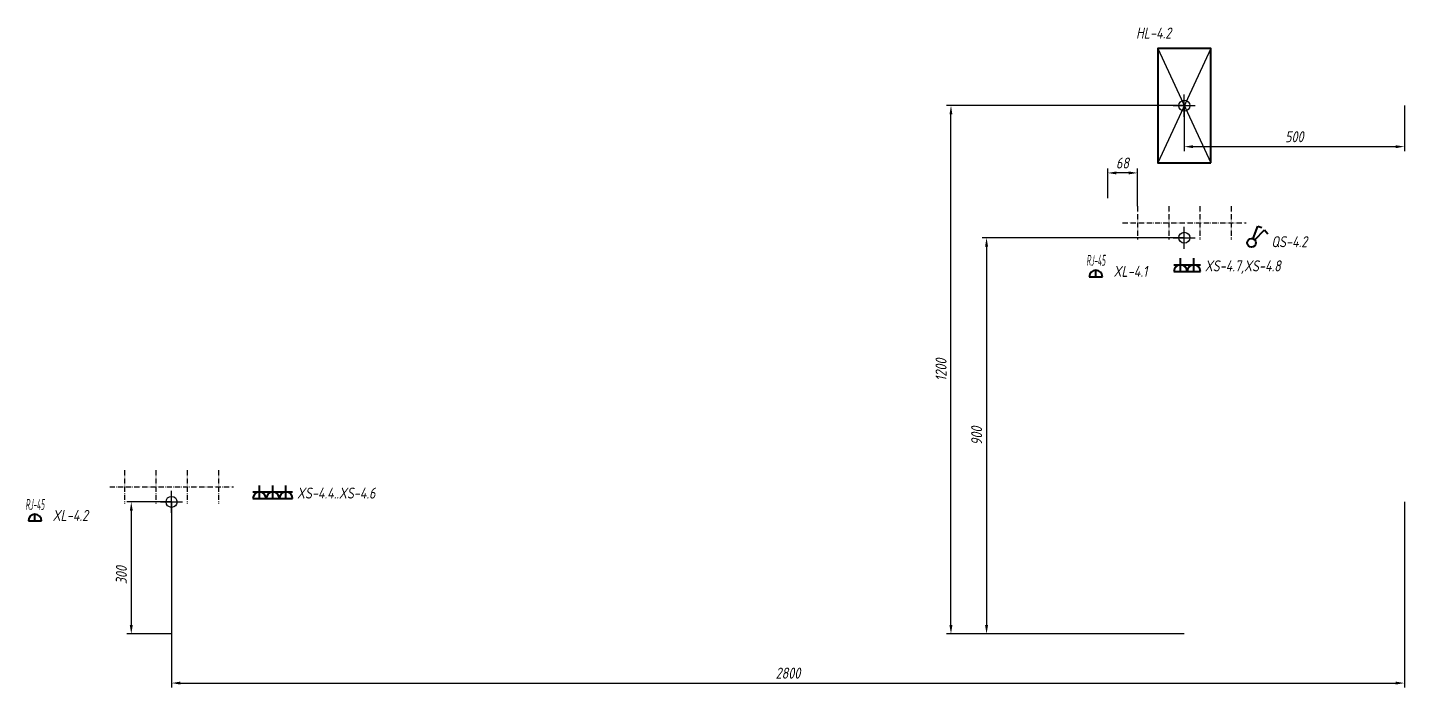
# Model space of a CAD drawing. Header units: millimetres. Extents: x -6448 to 27990, y -9331 to 32982.
# Drawn here: x -5580 to -2453, y 6276 to 7775 of the extents above; entities that cross this region are included whole.
import ezdxf
from ezdxf.enums import TextEntityAlignment as Align

# ---------------------------------------------------------------- set-up
doc = ezdxf.new("R2010")
doc.units = ezdxf.units.MM
doc.header["$PDMODE"] = 34
doc.header["$PDSIZE"] = 25
doc.linetypes.add('ACAD_ISO10W100', pattern=[18.5, 12, -3, 0.5, -3])
doc.layers.add('02 ЭОМ и СС', color=7, linetype='Continuous')
doc.layers.add('11 Привязка размеры', color=7, linetype='Continuous')
doc.styles.get("Standard").update_dxf_attribs({"font": ''})
doc.styles.add('ГОСТ-ISOCPEUR', font='isocpeui.ttf', dxfattribs={"width": 0.8})
doc.styles.get('Standard').set_extended_font_data('Ubuntu')
doc.dimstyles.new('ISO-25', dxfattribs={"dimtxt": 2.5, "dimasz": 2.5, "dimexe": 1.25, "dimexo": 0.625, "dimtad": 1, "dimtxsty": 'Standard', "dimcen": 2.5, "dimadec": 0, "dimazin": 0, "dimtfac": 1, "dimtmove": 0, "dimatfit": 3, "dimfxl": 1, "dimarcsym": 0})

# ---------------------------------------------------------------- blocks, each defined once
blk = doc.blocks.new('розетка скрытая трехполюсная')
at = {"color": 0, "lineweight": -2}
for p, q in [((-1.5, 1.5), (1.5, 1.5)), ((-1.5, 0), (1.5, 0)), ((0, 0), (0, 3))]:
    blk.add_line(p, q, dxfattribs=at)
blk.add_arc((0, 0), 1.5, 0, 180, dxfattribs=at)
blk = doc.blocks.new('кнопка 2')
at = {"color": 0, "lineweight": -2}
for p, q in [((0.35, 0.94), (1.39, 3.78)), ((1.39, 3.78), (2.34, 3.45)), ((0.71, 0.71), (2.93, 2.93)), ((2.93, 2.93), (3.66, 2))]:
    blk.add_line(p, q, dxfattribs=at)
blk.add_circle((0, 0), 1, dxfattribs=at)
blk = doc.blocks.new('розетка RJ-45')
at = {"color": 0, "lineweight": -2}
for p, q in [((-1.5, 0), (1.5, 0)), ((0, 0), (0, 1.5))]:
    blk.add_line(p, q, dxfattribs=at)
blk.add_arc((0, 0), 1.5, 0, 180, dxfattribs=at)
at = {"color": 0, "lineweight": -2, "style": 'ГОСТ-ISOCPEUR', "width": 0.4}
blk.add_text('RJ-45', height=2.5, dxfattribs=at).set_placement((0, 2.5), align=Align.CENTER)
blk = doc.blocks.new('*D20')
at = {"layer": '11 Привязка размеры', "color": 0, "lineweight": -2, "transparency": 16777216}
for p, q in [((-2952.8, 7297.1), (-3411.9, 7297.1)), ((-3401.9, 7277.1), (-3401.9, 6417.1)), ((-2952.8, 6397.1), (-3411.9, 6397.1))]:
    blk.add_line(p, q, dxfattribs=at)
at = {"layer": '11 Привязка размеры', "color": 0, "transparency": 16777216}
for points in [[(-3398.5, 7277.1), (-3405.2, 7277.1), (-3401.9, 7297.1)], [(-3405.2, 6417.1), (-3398.5, 6417.1), (-3401.9, 6397.1)]]:
    blk.add_solid(points, dxfattribs=at)
at = {"layer": 'Defpoints', "color": 0, "transparency": 16777216}
for p in [(-2952.8, 7297.1), (-3401.9, 6397.1), (-2952.8, 6397.1)]:
    blk.add_point(p, dxfattribs=at)
at = {"layer": '11 Привязка размеры', "color": 0, "transparency": 16777216, "insert": (-3424.4, 6847.1), "char_height": 25, "attachment_point": 5, "rotation": 90, "style": 'ГОСТ-ISOCPEUR'}
blk.add_mtext('900', dxfattribs=at)
blk = doc.blocks.new('*D21')
at = {"layer": '11 Привязка размеры', "color": 0, "lineweight": -2, "transparency": 16777216}
for p, q in [((-2952.8, 7597.1), (-3492.7, 7597.1)), ((-3482.7, 6417.1), (-3482.7, 7577.1)), ((-2953.4, 6397.1), (-3492.7, 6397.1))]:
    blk.add_line(p, q, dxfattribs=at)
at = {"layer": '11 Привязка размеры', "color": 0, "transparency": 16777216}
for points in [[(-3479.4, 7577.1), (-3486.1, 7577.1), (-3482.7, 7597.1)], [(-3486.1, 6417.1), (-3479.4, 6417.1), (-3482.7, 6397.1)]]:
    blk.add_solid(points, dxfattribs=at)
at = {"layer": 'Defpoints', "color": 0, "transparency": 16777216}
for p in [(-3482.7, 7597.1), (-2952.8, 7597.1), (-2953.4, 6397.1)]:
    blk.add_point(p, dxfattribs=at)
at = {"layer": '11 Привязка размеры', "color": 0, "transparency": 16777216, "insert": (-3505.2, 6997.1), "char_height": 25, "attachment_point": 5, "rotation": 90, "style": 'ГОСТ-ISOCPEUR'}
blk.add_mtext('1200', dxfattribs=at)
blk = doc.blocks.new('*D22')
at = {"layer": '11 Привязка размеры', "color": 0, "lineweight": -2, "transparency": 16777216}
for p, q in [((-2952.8, 7597.1), (-2952.8, 7494)), ((-2452.8, 7597.1), (-2452.8, 7494)), ((-2932.8, 7504), (-2472.8, 7504))]:
    blk.add_line(p, q, dxfattribs=at)
at = {"layer": '11 Привязка размеры', "color": 0, "transparency": 16777216}
for points in [[(-2932.8, 7507.3), (-2932.8, 7500.6), (-2952.8, 7504)], [(-2472.8, 7500.6), (-2472.8, 7507.3), (-2452.8, 7504)]]:
    blk.add_solid(points, dxfattribs=at)
at = {"layer": 'Defpoints', "color": 0, "transparency": 16777216}
for p in [(-2952.8, 7597.1), (-2452.8, 7597.1), (-2452.8, 7504)]:
    blk.add_point(p, dxfattribs=at)
at = {"layer": '11 Привязка размеры', "color": 0, "transparency": 16777216, "insert": (-2702.8, 7526.5), "char_height": 25, "attachment_point": 5, "style": 'ГОСТ-ISOCPEUR'}
blk.add_mtext('500', dxfattribs=at)
blk = doc.blocks.new('*D23')
at = {"layer": '11 Привязка размеры', "color": 0, "lineweight": -2, "transparency": 16777216}
for p, q in [((-3126.8, 7387.1), (-3126.8, 7454.3)), ((-3079.3, 7444.3), (-3106.8, 7444.3)), ((-3059.3, 7369), (-3059.3, 7454.3))]:
    blk.add_line(p, q, dxfattribs=at)
at = {"layer": '11 Привязка размеры', "color": 0, "transparency": 16777216}
for points in [[(-3106.8, 7447.7), (-3106.8, 7441), (-3126.8, 7444.3)], [(-3079.3, 7441), (-3079.3, 7447.7), (-3059.3, 7444.3)]]:
    blk.add_solid(points, dxfattribs=at)
at = {"layer": 'Defpoints', "color": 0, "transparency": 16777216}
for p in [(-3126.8, 7444.3), (-3126.8, 7387.1), (-3059.3, 7369)]:
    blk.add_point(p, dxfattribs=at)
at = {"layer": '11 Привязка размеры', "color": 0, "transparency": 16777216, "insert": (-3093.1, 7466.8), "char_height": 25, "attachment_point": 5, "style": 'ГОСТ-ISOCPEUR'}
blk.add_mtext('68', dxfattribs=at)
blk = doc.blocks.new('*D24')
at = {"layer": '11 Привязка размеры', "color": 0, "lineweight": -2, "transparency": 16777216}
for p, q in [((-5252.8, 6697.1), (-5354.3, 6697.1)), ((-5344.3, 6677.1), (-5344.3, 6417.1)), ((-5252.8, 6397.1), (-5354.3, 6397.1))]:
    blk.add_line(p, q, dxfattribs=at)
at = {"layer": '11 Привязка размеры', "color": 0, "transparency": 16777216}
for points in [[(-5340.9, 6677.1), (-5347.6, 6677.1), (-5344.3, 6697.1)], [(-5347.6, 6417.1), (-5340.9, 6417.1), (-5344.3, 6397.1)]]:
    blk.add_solid(points, dxfattribs=at)
at = {"layer": 'Defpoints', "color": 0, "transparency": 16777216}
for p in [(-5252.8, 6697.1), (-5344.3, 6397.1), (-5252.8, 6397.1)]:
    blk.add_point(p, dxfattribs=at)
at = {"layer": '11 Привязка размеры', "color": 0, "transparency": 16777216, "insert": (-5366.8, 6530.6), "char_height": 25, "attachment_point": 5, "rotation": 90, "style": 'ГОСТ-ISOCPEUR'}
blk.add_mtext('300', dxfattribs=at)
blk = doc.blocks.new('*D25')
at = {"layer": '11 Привязка размеры', "color": 0, "lineweight": -2, "transparency": 16777216}
for p, q in [((-5252.8, 6697.1), (-5252.8, 6275.6)), ((-2452.8, 6697.1), (-2452.8, 6275.6)), ((-5232.8, 6285.6), (-2472.8, 6285.6))]:
    blk.add_line(p, q, dxfattribs=at)
at = {"layer": '11 Привязка размеры', "color": 0, "transparency": 16777216}
for points in [[(-5232.8, 6288.9), (-5232.8, 6282.2), (-5252.8, 6285.6)], [(-2472.8, 6282.2), (-2472.8, 6288.9), (-2452.8, 6285.6)]]:
    blk.add_solid(points, dxfattribs=at)
at = {"layer": 'Defpoints', "color": 0, "transparency": 16777216}
for p in [(-5252.8, 6697.1), (-2452.8, 6697.1), (-2452.8, 6285.6)]:
    blk.add_point(p, dxfattribs=at)
at = {"layer": '11 Привязка размеры', "color": 0, "transparency": 16777216, "insert": (-3852.8, 6308.1), "char_height": 25, "attachment_point": 5, "style": 'ГОСТ-ISOCPEUR'}
blk.add_mtext('2800', dxfattribs=at)

msp = doc.modelspace()

# ---------------------------------------------------------------- linework, layer by layer
at = {"layer": '02 ЭОМ и СС', "color": 3}
for p, q in [((-2892.8, 7727.1), (-3012.8, 7467.1)), ((-3012.8, 7727.1), (-2892.8, 7467.1))]:
    msp.add_line(p, q, dxfattribs=at)
at = {"layer": '02 ЭОМ и СС', "color": 3, "lineweight": 40, "flags": 128}
msp.add_lwpolyline([(-2892.8, 7467.1), (-2892.8, 7727.1), (-3012.8, 7727.1), (-3012.8, 7467.1)], close=True, dxfattribs=at)
at = {"layer": '11 Привязка размеры', "linetype": 'ACAD_ISO10W100'}
for p, q in [((-3059.3, 7369), (-3059.3, 7293.2)), ((-2988.3, 7369), (-2988.3, 7293.2)), ((-2917.3, 7369), (-2917.3, 7293.2)), ((-2846.3, 7369), (-2846.3, 7293.2)), ((-3093.3, 7331.1), (-2812.3, 7331.1)), ((-5359.3, 6769), (-5359.3, 6693.2)), ((-5359.3, 6769), (-5359.3, 6693.2)), ((-5288.3, 6769), (-5288.3, 6693.2)), ((-5288.3, 6769), (-5288.3, 6693.2)), ((-5217.3, 6769), (-5217.3, 6693.2)), ((-5217.3, 6769), (-5217.3, 6693.2)), ((-5146.3, 6769), (-5146.3, 6693.2)), ((-5146.3, 6769), (-5146.3, 6693.2)), ((-5393.3, 6731.1), (-5112.3, 6731.1)), ((-5393.3, 6731.1), (-5112.3, 6731.1))]:
    msp.add_line(p, q, dxfattribs=at)
at = {"layer": '11 Привязка размеры', "lineweight": -2}
for p in [(-2952.8, 7597.1), (-2952.8, 7597.1), (-2952.8, 7297.1), (-2952.8, 7297.1), (-5252.8, 6697.1), (-5252.8, 6697.1)]:
    msp.add_point(p, dxfattribs=at)

# ---------------------------------------------------------------- block references
at = {"layer": '02 ЭОМ и СС', "color": 3, "lineweight": 40, "xscale": 10, "yscale": 10, "zscale": 10}
msp.add_blockref('кнопка 2', (-2800, 7285.6), dxfattribs=at)
at = {"layer": '02 ЭОМ и СС', "color": 6, "lineweight": 40, "xscale": 10, "yscale": 10, "zscale": 10}
for p in [(-3153.6, 7208.3), (-5563, 6653.9)]:
    msp.add_blockref('розетка RJ-45', p, dxfattribs=at)
at = {"layer": '02 ЭОМ и СС', "color": 1, "lineweight": 40, "xscale": 10, "yscale": 10, "zscale": 10}
for p in [(-2961.3, 7220.7), (-2931.3, 7220.7), (-5052.9, 6704.6), (-5022.9, 6704.6), (-4992.9, 6704.6)]:
    msp.add_blockref('розетка скрытая трехполюсная', p, dxfattribs=at)

# ---------------------------------------------------------------- texts
at = {"layer": '02 ЭОМ и СС', "linetype": 'Continuous', "style": 'ГОСТ-ISOCPEUR', "width": 0.8}
for s, p in [('HL-4.2', (-3062.3, 7749.5)), ('QS-4.2', (-2755, 7275.6)), ('XL-4.1', (-3113.6, 7208.3)), ('XS-4.7,XS-4.8', (-2906.3, 7220.7)), ('XS-4.4..XS-4.6', (-4967.9, 6704.6)), ('XL-4.2', (-5523, 6653.9))]:
    msp.add_text(s, height=25, dxfattribs=at).set_placement(p)

# ---------------------------------------------------------------- dimensions: what is measured, and where the dimension line sits
at = {"layer": '11 Привязка размеры'}
for base, p1, p2, picture, middle in [((-3482.7, 7597.1), (-2953.4, 6397.1), (-2952.8, 7597.1), '*D21', (-3505.2, 6997.1)), ((-3401.9, 6397.1), (-2952.8, 7297.1), (-2952.8, 6397.1), '*D20', (-3424.4, 6847.1))]:
    dim = msp.add_linear_dim(base=base, p1=p1, p2=p2, angle=90, dimstyle='ISO-25', override={"dimtxt": 25, "dimasz": 20, "dimexe": 10, "dimexo": 0, "dimgap": 10, "dimdec": 0, "dimtxsty": 'ГОСТ-ISOCPEUR'}, dxfattribs=at)
    dim.commit()
    dim.dimension.update_dxf_attribs({"geometry": picture, "text_midpoint": middle})
for base, p1, p2, picture, middle in [((-2452.8, 7504), (-2952.8, 7597.1), (-2452.8, 7597.1), '*D22', (-2702.8, 7526.5)), ((-3126.8178836, 7444.3167483), (-3059.3178836, 7368.9930838), (-3126.8178836, 7387.0894178), '*D23', (-3093.0678836, 7466.8167483))]:
    dim = msp.add_linear_dim(base=base, p1=p1, p2=p2, dimstyle='ISO-25', override={"dimtxt": 25, "dimasz": 20, "dimexe": 10, "dimexo": 0, "dimgap": 10, "dimdec": 0, "dimtxsty": 'ГОСТ-ISOCPEUR'}, dxfattribs=at)
    dim.commit()
    dim.dimension.update_dxf_attribs({"geometry": picture, "text_midpoint": middle})
dim = msp.add_linear_dim(base=(-5344.3, 6397.1), p1=(-5252.8, 6697.1), p2=(-5252.8, 6397.1), angle=90, dimstyle='ISO-25', override={"dimtxt": 25, "dimasz": 20, "dimexe": 10, "dimexo": 0, "dimgap": 10, "dimdec": 0, "dimtxsty": 'ГОСТ-ISOCPEUR'}, dxfattribs=at)
dim.commit()
dim.dimension.update_dxf_attribs({"geometry": '*D24', "text_midpoint": (-5344.3, 6530.6), "dimtype": 160})
dim = msp.add_linear_dim(base=(-2452.8, 6285.6), p1=(-5252.8, 6697.1), p2=(-2452.8, 6697.1), dimstyle='ISO-25', override={"dimtxt": 25, "dimasz": 20, "dimexe": 10, "dimexo": 0, "dimgap": 10, "dimdec": 0, "dimtxsty": 'ГОСТ-ISOCPEUR'}, dxfattribs=at)
dim.commit()
dim.dimension.update_dxf_attribs({"geometry": '*D25', "text_midpoint": (-3852.8, 6285.6), "dimtype": 160})

doc.saveas('drawing.dxf')
